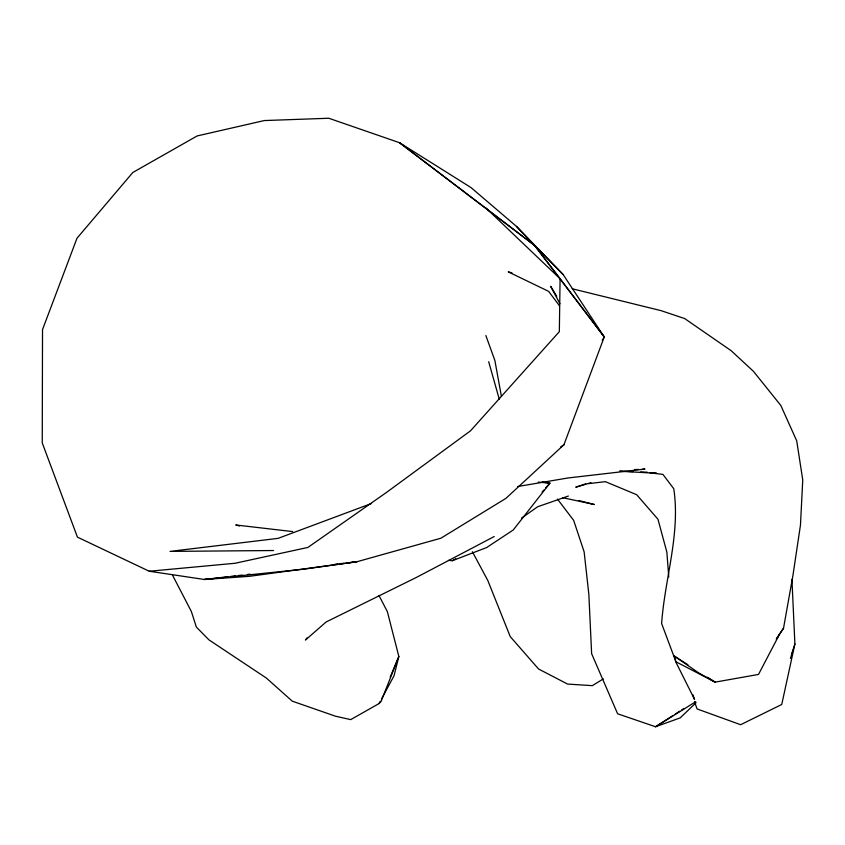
<?xml version="1.0" encoding="UTF-8"?>
<svg xmlns="http://www.w3.org/2000/svg" width="845" height="845" viewBox="0 0 845 845"><rect width="100%" height="100%" fill="white"/><g stroke="black" fill="none" stroke-linecap="round" stroke-linejoin="round"><path stroke-width="1.27" d="M777.189 637.774L783.526 628.205L793.011 574.97L800.468 525.083L802.75 479.918L796.708 440.826L780.801 405.431L753.476 371.377L731.2 350.728L684.693 318.576L660.959 310.622L572.234 288.768M791.934 579.448L794.902 643.932L781.741 704.487L740.621 724.714L697.083 708.944L694.463 701.519M791.469 655.086L794.902 643.932M790.445 658.466L793.159 649.689M563.921 444.766L604.26 336.954L563.14 274.541L516.464 226.397L471.098 187.643L399.548 142.72L328.789 118.247L264.316 120.56L197.128 135.95L132.823 172.486L77.001 238.227L42.525 329.582L42.25 442.917L77.444 537.145L149.238 571.241L204.395 579.48L249.307 576.332L356.991 561.724L440.868 538.223L505.901 498.381L563.921 444.766L560.668 446.963M390.2 677.035L398.851 656.512L387.359 611.643L378.972 595.503M779.396 634.5L758.514 674.426L715.145 682.137L675.915 661.751L661.624 623.515C664.761 578.614 680.595 533.892 673.761 488.716L662.913 474.383L650.122 472.883L656.66 473.306L619.987 471.246M172.56 575.244L191.35 611.474L196.367 627.085L208.979 639.897L266.333 678.028L292.254 701.16L335.433 716.19L350.717 719.613L379.004 703.589L380.261 701.265M381.507 698.952L394.034 675.768L398.851 656.512L381.127 701.35L379.004 703.589M602.21 340.303L604.26 336.954L534.631 245.462L516.464 226.397M776.249 639.031L783.526 628.205M306.999 637.922L305.467 640.035L326.086 622.004L416.332 577.462L494.209 536.533M542.089 492.033L543.831 490.058M545.585 488.072L549.947 483.129L542.258 482.094M696.058 702.713L680.193 717.88L655.551 726.753L617.621 713.782L591.627 653.66L588.849 594.394L584.138 551.88L573.66 520.362L557.468 499.089M695.72 701.741L655.551 726.753L673.053 715.483M521.481 518.154L537.652 506.757L568.347 496.057M675.239 714.078L679.612 711.258M681.799 709.853L683.985 708.448M603.309 678.894L592.345 685.644L567.597 684.08L538.561 668.997L510.243 636.612L487.787 580.452L472.376 551.722M448.452 560.383L452.36 560.71L455.74 558.746M452.36 560.71L486.657 547.549L513.253 529.973L549.947 483.129L538.286 482.115M371.451 503.514L278.079 538.371L170.046 551.394L273.579 550.528M585.701 483.847L575.762 487.206L590.909 482.738M517.626 486.54L567.977 477.974L645.01 469.07L642.38 469.207M588.447 483.636L605.4 481.671L636.644 494.695L657.959 519.242L666.853 552.081L668.775 576.977M227.875 576.744L204.395 579.48L303.556 569.213L356.991 561.724L346.556 562.939M230.484 576.438L235.702 575.836M238.311 575.529L242.219 575.075M247.437 574.473L250.046 574.167M334.821 564.302L337.43 563.995M340.039 563.699L343.947 563.245M149.238 571.241L235.09 563.266L307.865 547.444L386.45 492.466L470.517 430.823L559.337 331.662L560.087 278.765L534.631 245.462L399.548 142.72L534.631 245.462L563.14 274.541M634.489 469.588L638.44 469.397M619.913 471.098L632.916 471.616M640.721 471.932L647.217 472.197M292.655 531.589L235.744 524.967L239.505 526.002M562.569 497.663L594.278 504.507L579.026 500.578M511.954 272.85L508.194 271.847L548.616 291.356L559.496 305.805M687.914 664.761L673.75 655.72L698.572 672.831L715.145 682.137L707.519 677.268M485.632 207.701L560.087 278.765L604.26 336.954M556.76 296.299L550.634 286.286L559.897 303.704M692.731 694.527L694.527 699.375L675.577 661.529L675.261 657.642M485.854 335.528L494.874 360.477L501.412 396.358M488.685 361.713L499.332 399.421"/></g></svg>
